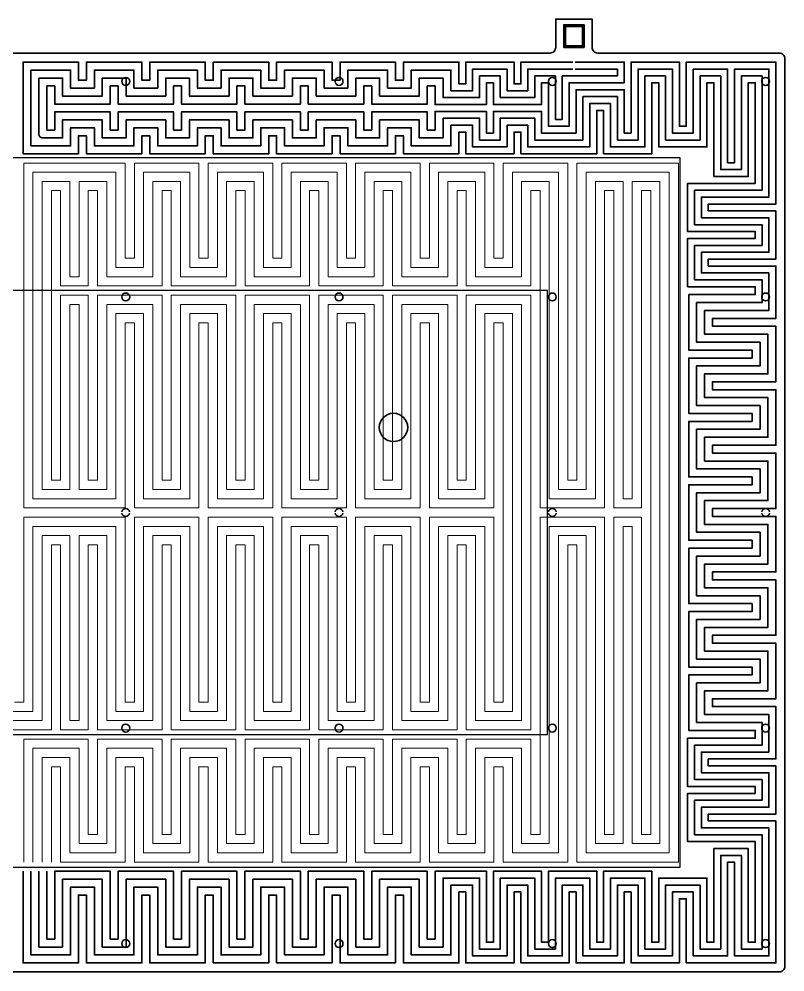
# Model space of a CAD drawing. Header units: millimetres. Extents: x -5937 to 68925, y -3068 to 5300.
# Drawn here: x 58740 to 59415, y 2880 to 3720 of the extents above; entities that cross this region are included whole.
import ezdxf

# ---------------------------------------------------------------- set-up
doc = ezdxf.new("R2010")
doc.units = ezdxf.units.MM
doc.header["$LTSCALE"] = 7
doc.layers.add('参照', color=6, linetype='Continuous', lineweight=9)
doc.layers.add('发热分区', color=20, linetype='Continuous')

msp = doc.modelspace()

# ---------------------------------------------------------------- linework, layer by layer
at = {"color": 7, "linetype": 'Continuous', "lineweight": 35}
for points in [[(58267.423, 3694.573), (58267.423, 3719.573), (58251.423, 3719.573), (58235.423, 3719.573), (58235.423, 3694.573, -0.4142136), (58230.423, 3689.573), (58070.423, 3689.573, 0.4142136), (58065.423, 3684.573), (58065.423, 2884.573, 0.4142136), (58070.423, 2879.573), (59410.423, 2879.573, 0.4142136), (59415.423, 2884.573), (59415.423, 3684.573, 0.4142136), (59410.423, 3689.573), (59250.423, 3689.573, -0.4142136), (59245.423, 3694.573), (59245.423, 3719.573), (59229.423, 3719.573), (59213.423, 3719.573), (59213.423, 3694.573)], [(58267.423, 3694.573, 0.4142136), (58272.423, 3689.573), (59208.423, 3689.573, 0.4142136), (59213.423, 3694.573)], [(58837.887, 3285.073, 0.8660254), (58830.959, 3285.073)], [(59025.887, 3285.073, 0.8660254), (59018.959, 3285.073)], [(59213.887, 3285.073, 0.8660254), (59206.959, 3285.073)], [(59401.887, 3285.073, 0.8660254), (59394.959, 3285.073)], [(58830.959, 3284.073, 0.8660254), (58837.887, 3284.073)], [(59018.959, 3284.073, 0.8660254), (59025.887, 3284.073)], [(59206.959, 3284.073, 0.8660254), (59213.887, 3284.073)], [(59394.959, 3284.073, 0.8660254), (59401.887, 3284.073)]]:
    msp.add_lwpolyline(points, format="xyb", dxfattribs=at)
for points in [[(59236.923, 3696.073), (59238.423, 3694.573), (59220.423, 3694.573), (59221.923, 3696.073), (59236.923, 3696.073), (59236.923, 3713.073), (59238.423, 3714.573), (59220.423, 3714.573), (59221.923, 3713.073), (59236.923, 3713.073)], [(59220.423, 3694.573), (59220.423, 3714.573)], [(59221.923, 3713.073), (59221.923, 3696.073)], [(59238.423, 3714.573), (59238.423, 3694.573)]]:
    msp.add_lwpolyline(points, dxfattribs=at)
for centre, radius in [((58834.423, 3664.573), 3.5), ((59022.423, 3664.573), 3.5), ((59210.423, 3664.573), 3.5), ((59398.423, 3664.573), 3.5), ((58834.423, 3474.573), 3.5), ((59022.423, 3474.573), 3.5), ((59210.423, 3474.573), 3.5), ((59398.423, 3474.573), 3.5), ((59070.423, 3359.573), 12.5), ((58834.423, 3094.573), 3.5), ((59022.423, 3094.573), 3.5), ((59210.423, 3094.573), 3.5), ((59398.423, 3094.573), 3.5), ((58834.423, 2904.573), 3.5), ((59022.423, 2904.573), 3.5), ((59210.423, 2904.573), 3.5), ((59398.423, 2904.573), 3.5)]:
    msp.add_circle(centre, radius, dxfattribs=at)
at = {"layer": '参照', "linetype": 'Continuous', "lineweight": 35}
for points in [[(59230.423, 3681.573), (59273.812, 3681.573), (59273.812, 3663.353), (59225.226, 3663.353), (59225.226, 3625.103), (59207.006, 3625.103), (59207.006, 3663.353), (59200.932, 3663.353), (59200.932, 3644.228), (59158.42, 3644.228), (59158.42, 3663.353), (59152.346, 3663.353), (59152.346, 3644.228), (59107.099, 3644.228), (59107.099, 3660.62), (59100.114, 3660.62), (59100.114, 3644.684), (59051.224, 3644.684), (59051.224, 3660.62), (59044.24, 3660.62), (59044.24, 3644.684), (58995.35, 3644.684), (58995.35, 3660.62), (58988.366, 3660.62), (58988.366, 3644.684), (58939.476, 3644.684), (58939.476, 3660.62), (58932.491, 3660.62), (58932.491, 3644.684), (58883.601, 3644.684), (58883.601, 3660.62), (58876.617, 3660.62), (58876.617, 3644.684), (58827.727, 3644.684), (58827.727, 3660.62), (58820.743, 3660.62), (58820.743, 3644.684), (58771.853, 3644.684), (58771.853, 3660.62), (58764.868, 3660.62), (58764.868, 3621.762), (58771.853, 3621.762), (58771.853, 3637.699), (58820.743, 3637.699), (58820.743, 3621.762), (58827.727, 3621.762), (58827.727, 3637.699), (58876.617, 3637.699), (58876.617, 3621.762), (58883.601, 3621.762), (58883.601, 3637.699), (58932.491, 3637.699), (58932.491, 3621.762), (58939.476, 3621.762), (58939.476, 3637.699), (58988.366, 3637.699), (58988.366, 3621.762), (58995.35, 3621.762), (58995.35, 3637.699), (59044.24, 3637.699), (59044.24, 3621.762), (59051.224, 3621.762), (59051.224, 3637.699), (59100.114, 3637.699), (59100.114, 3621.762), (59107.099, 3621.762), (59107.099, 3638.155), (59152.346, 3638.155), (59152.346, 3619.029), (59158.42, 3619.029), (59158.42, 3638.155), (59200.932, 3638.155), (59200.932, 3619.029), (59231.299, 3619.029), (59231.299, 3657.28), (59273.812, 3657.28), (59273.812, 3619.029), (59279.885, 3619.029), (59279.885, 3681.573), (59322.398, 3681.573), (59322.398, 3625.103), (59328.471, 3625.103), (59328.471, 3681.573), (59407.423, 3681.573), (59407.423, 3556.505), (59347.905, 3556.505), (59347.905, 3550.431), (59407.423, 3550.431), (59407.423, 3507.919), (59347.905, 3507.919), (59347.905, 3501.845), (59407.423, 3501.845), (59407.423, 3455.688), (59351.549, 3455.688), (59351.549, 3448.704), (59407.423, 3448.704), (59407.423, 3399.814), (59351.549, 3399.814), (59351.549, 3392.83), (59407.423, 3392.83), (59407.423, 3343.94), (59351.549, 3343.94), (59351.549, 3336.955), (59407.423, 3336.955), (59407.423, 3288.065), (59351.549, 3288.065), (59351.549, 3281.081), (59407.423, 3281.081), (59407.423, 3232.191), (59351.549, 3232.191), (59351.549, 3225.207), (59407.423, 3225.207), (59407.423, 3176.317), (59351.549, 3176.317), (59351.549, 3169.332), (59407.423, 3169.332), (59407.423, 3120.442), (59351.549, 3120.442), (59351.549, 3113.458), (59407.423, 3113.458), (59407.423, 3067.301), (59347.905, 3067.301), (59347.905, 3061.228), (59407.423, 3061.228), (59407.423, 3018.715), (59347.905, 3018.715), (59347.905, 3012.642), (59407.423, 3012.642), (59407.423, 2887.573), (59328.471, 2887.573), (59328.471, 2944.044), (59322.398, 2944.044), (59322.398, 2887.573), (59279.885, 2887.573), (59279.885, 2950.117), (59273.812, 2950.117), (59273.812, 2887.573), (59231.299, 2887.573), (59231.299, 2950.117), (59225.226, 2950.117), (59225.226, 2887.573), (59182.713, 2887.573), (59182.713, 2950.117), (59176.639, 2950.117), (59176.639, 2887.573), (59134.127, 2887.573), (59134.127, 2950.117), (59128.052, 2950.117), (59128.052, 2887.573), (59079.162, 2887.573), (59079.162, 2947.384), (59072.177, 2947.384), (59072.177, 2887.573), (59023.287, 2887.573), (59023.287, 2947.384), (59016.303, 2947.384), (59016.303, 2887.573), (58967.413, 2887.573), (58967.413, 2947.384), (58960.429, 2947.384), (58960.429, 2887.573), (58911.539, 2887.573), (58911.539, 2947.384), (58904.554, 2947.384), (58904.554, 2887.573), (58855.664, 2887.573), (58855.664, 2947.384), (58848.68, 2947.384), (58848.68, 2887.573), (58799.79, 2887.573), (58799.79, 2947.384), (58792.806, 2947.384), (58792.806, 2887.573), (58743.915, 2887.573), (58743.915, 2968.337)], [(58764.868, 2968.337), (58764.868, 2908.526), (58771.853, 2908.526), (58771.853, 2968.337), (58820.743, 2968.337), (58820.743, 2908.526), (58827.727, 2908.526), (58827.727, 2968.337), (58876.617, 2968.337), (58876.617, 2908.526), (58883.601, 2908.526), (58883.601, 2968.337), (58932.491, 2968.337), (58932.491, 2908.526), (58939.476, 2908.526), (58939.476, 2968.337), (58988.366, 2968.337), (58988.366, 2908.526), (58995.35, 2908.526), (58995.35, 2968.337), (59044.24, 2968.337), (59044.24, 2908.526), (59051.224, 2908.526), (59051.224, 2968.337), (59100.114, 2968.337), (59100.114, 2908.526), (59107.099, 2908.526), (59107.099, 2968.337), (59152.346, 2968.337), (59152.346, 2905.793), (59158.42, 2905.793), (59158.42, 2968.337), (59200.932, 2968.337), (59200.932, 2905.793), (59207.006, 2905.793), (59207.006, 2968.337), (59249.519, 2968.337), (59249.519, 2905.793), (59255.592, 2905.793), (59255.592, 2968.337), (59298.105, 2968.337), (59298.105, 2905.793), (59304.178, 2905.793), (59304.178, 2962.263), (59346.691, 2962.263), (59346.691, 2905.793), (59352.764, 2905.793), (59352.764, 2988.349), (59383.13, 2988.349), (59383.13, 2905.793), (59389.204, 2905.793), (59389.204, 2994.422), (59329.685, 2994.422), (59329.685, 3036.935), (59389.204, 3036.935), (59389.204, 3043.008), (59329.685, 3043.008), (59329.685, 3085.521), (59389.204, 3085.521), (59389.204, 3092.505), (59330.596, 3092.505), (59330.596, 3141.395), (59386.47, 3141.395), (59386.47, 3148.379), (59330.596, 3148.379), (59330.596, 3197.269), (59386.47, 3197.269), (59386.47, 3204.254), (59330.596, 3204.254), (59330.596, 3253.144), (59386.47, 3253.144), (59386.47, 3260.128), (59330.596, 3260.128), (59330.596, 3309.018), (59386.47, 3309.018), (59386.47, 3316.002), (59330.596, 3316.002), (59330.596, 3364.892), (59386.47, 3364.892), (59386.47, 3371.877), (59330.596, 3371.877), (59330.596, 3420.767), (59386.47, 3420.767), (59386.47, 3427.751), (59330.596, 3427.751), (59330.596, 3476.641), (59389.204, 3476.641), (59389.204, 3483.625), (59329.685, 3483.625), (59329.685, 3526.138), (59389.204, 3526.138), (59389.204, 3532.212), (59329.685, 3532.212), (59329.685, 3574.724), (59389.204, 3574.724), (59389.204, 3663.353), (59383.13, 3663.353), (59383.13, 3580.798), (59352.764, 3580.798), (59352.764, 3663.353), (59346.691, 3663.353), (59346.691, 3606.883), (59304.178, 3606.883), (59304.178, 3663.353), (59298.105, 3663.353), (59298.105, 3600.81), (59255.592, 3600.81), (59255.592, 3639.06), (59249.519, 3639.06), (59249.519, 3600.81), (59182.713, 3600.81), (59182.713, 3619.935), (59176.639, 3619.935), (59176.639, 3600.81), (59134.127, 3600.81), (59134.127, 3619.935), (59128.052, 3619.935), (59128.052, 3600.81), (59079.162, 3600.81), (59079.162, 3616.746), (59072.177, 3616.746), (59072.177, 3600.81), (59023.287, 3600.81), (59023.287, 3616.746), (59016.303, 3616.746), (59016.303, 3600.81), (58967.413, 3600.81), (58967.413, 3616.746), (58960.429, 3616.746), (58960.429, 3600.81), (58911.539, 3600.81), (58911.539, 3616.746), (58904.554, 3616.746), (58904.554, 3600.81), (58855.664, 3600.81), (58855.664, 3616.746), (58848.68, 3616.746), (58848.68, 3600.81), (58799.79, 3600.81), (58799.79, 3616.746), (58792.806, 3616.746), (58792.806, 3600.81), (58743.915, 3600.81), (58743.915, 3681.573), (58792.806, 3681.573), (58792.806, 3665.636), (58799.79, 3665.636), (58799.79, 3681.573), (58848.68, 3681.573), (58848.68, 3665.636), (58855.664, 3665.636), (58855.664, 3681.573), (58904.554, 3681.573), (58904.554, 3665.636), (58911.539, 3665.636), (58911.539, 3681.573), (58960.429, 3681.573), (58960.429, 3665.636), (58967.413, 3665.636), (58967.413, 3681.573), (59016.303, 3681.573), (59016.303, 3665.636), (59023.287, 3665.636), (59023.287, 3681.573), (59072.177, 3681.573), (59072.177, 3665.636), (59079.162, 3665.636), (59079.162, 3681.573), (59128.052, 3681.573), (59128.052, 3662.448), (59134.127, 3662.448), (59134.127, 3681.573), (59176.639, 3681.573), (59176.639, 3662.448), (59182.713, 3662.448), (59182.713, 3681.573), (59228.423, 3681.573)], [(59228.423, 3675.5), (59188.786, 3675.5), (59188.786, 3656.375), (59170.566, 3656.375), (59170.566, 3675.5), (59140.2, 3675.5), (59140.2, 3656.375), (59121.067, 3656.375), (59121.067, 3674.589), (59086.146, 3674.589), (59086.146, 3658.652), (59065.193, 3658.652), (59065.193, 3674.589), (59030.272, 3674.589), (59030.272, 3658.652), (59009.319, 3658.652), (59009.319, 3674.589), (58974.397, 3674.589), (58974.397, 3658.652), (58953.444, 3658.652), (58953.444, 3674.589), (58918.523, 3674.589), (58918.523, 3658.652), (58897.57, 3658.652), (58897.57, 3674.589), (58862.648, 3674.589), (58862.648, 3658.652), (58841.696, 3658.652), (58841.696, 3674.589), (58806.774, 3674.589), (58806.774, 3658.652), (58785.821, 3658.652), (58785.821, 3674.589), (58750.9, 3674.589), (58750.9, 3607.794), (58785.821, 3607.794), (58785.821, 3623.731), (58806.774, 3623.731), (58806.774, 3607.794), (58841.696, 3607.794), (58841.696, 3623.731), (58862.648, 3623.731), (58862.648, 3607.794), (58897.57, 3607.794), (58897.57, 3623.731), (58918.523, 3623.731), (58918.523, 3607.794), (58953.444, 3607.794), (58953.444, 3623.731), (58974.397, 3623.731), (58974.397, 3607.794), (59009.319, 3607.794), (59009.319, 3623.731), (59030.272, 3623.731), (59030.272, 3607.794), (59065.193, 3607.794), (59065.193, 3623.731), (59086.146, 3623.731), (59086.146, 3607.794), (59121.067, 3607.794), (59121.067, 3626.008), (59140.2, 3626.008), (59140.2, 3606.883), (59170.566, 3606.883), (59170.566, 3626.008), (59188.786, 3626.008), (59188.786, 3606.883), (59243.445, 3606.883), (59243.445, 3645.134), (59261.665, 3645.134), (59261.665, 3606.883), (59292.031, 3606.883), (59292.031, 3669.427), (59310.251, 3669.427), (59310.251, 3612.956), (59340.617, 3612.956), (59340.617, 3669.427), (59358.837, 3669.427), (59358.837, 3586.871), (59377.057, 3586.871), (59377.057, 3669.427), (59395.277, 3669.427), (59395.277, 3568.651), (59335.758, 3568.651), (59335.758, 3538.285), (59395.277, 3538.285), (59395.277, 3520.065), (59335.758, 3520.065), (59335.758, 3489.699), (59395.277, 3489.699), (59395.277, 3469.657), (59337.58, 3469.657), (59337.58, 3434.735), (59393.455, 3434.735), (59393.455, 3413.783), (59337.58, 3413.783), (59337.58, 3378.861), (59393.455, 3378.861), (59393.455, 3357.908), (59337.58, 3357.908), (59337.58, 3322.987), (59393.455, 3322.987), (59393.455, 3302.034), (59337.58, 3302.034), (59337.58, 3267.112), (59393.455, 3267.112), (59393.455, 3246.159), (59337.58, 3246.159), (59337.58, 3211.238), (59393.455, 3211.238), (59393.455, 3190.285), (59337.58, 3190.285), (59337.58, 3155.364), (59393.455, 3155.364), (59393.455, 3134.411), (59337.58, 3134.411), (59337.58, 3099.489), (59395.277, 3099.489), (59395.277, 3079.447), (59335.758, 3079.447), (59335.758, 3049.081), (59395.277, 3049.081), (59395.277, 3030.861), (59335.758, 3030.861), (59335.758, 3000.495), (59395.277, 3000.495), (59395.277, 2899.72), (59377.057, 2899.72), (59377.057, 2982.275), (59358.837, 2982.275), (59358.837, 2899.72), (59340.617, 2899.72), (59340.617, 2956.19), (59310.251, 2956.19), (59310.251, 2899.72), (59292.031, 2899.72), (59292.031, 2962.263), (59261.665, 2962.263), (59261.665, 2899.72), (59243.445, 2899.72), (59243.445, 2962.263), (59213.079, 2962.263), (59213.079, 2899.72), (59194.859, 2899.72), (59194.859, 2962.263), (59164.493, 2962.263), (59164.493, 2899.72), (59146.273, 2899.72), (59146.273, 2962.263), (59114.083, 2962.263), (59114.083, 2901.542), (59093.13, 2901.542), (59093.13, 2961.352), (59058.209, 2961.352), (59058.209, 2901.542), (59037.256, 2901.542), (59037.256, 2961.352), (59002.334, 2961.352), (59002.334, 2901.542), (58981.381, 2901.542), (58981.381, 2961.352), (58946.46, 2961.352), (58946.46, 2901.542), (58925.507, 2901.542), (58925.507, 2961.352), (58890.586, 2961.352), (58890.586, 2901.542), (58869.633, 2901.542), (58869.633, 2961.352), (58834.711, 2961.352), (58834.711, 2901.542), (58813.758, 2901.542), (58813.758, 2961.352), (58778.837, 2961.352), (58778.837, 2901.542), (58757.884, 2901.542), (58757.884, 2968.337)]]:
    msp.add_lwpolyline(points, dxfattribs=at)
msp.add_lwpolyline([(59230.423, 3675.5), (59267.738, 3675.5), (59267.738, 3669.427), (59219.152, 3669.427), (59219.152, 3631.176), (59213.079, 3631.176), (59213.079, 3669.427), (59194.859, 3669.427), (59194.859, 3650.301), (59164.493, 3650.301), (59164.493, 3669.427), (59146.273, 3669.427), (59146.273, 3650.301), (59114.083, 3650.301), (59114.083, 3667.605), (59093.13, 3667.605), (59093.13, 3651.668), (59058.209, 3651.668), (59058.209, 3667.605), (59037.256, 3667.605), (59037.256, 3651.668), (59002.334, 3651.668), (59002.334, 3667.605), (58981.381, 3667.605), (58981.381, 3651.668), (58946.46, 3651.668), (58946.46, 3667.605), (58925.507, 3667.605), (58925.507, 3651.668), (58890.586, 3651.668), (58890.586, 3667.605), (58869.633, 3667.605), (58869.633, 3651.668), (58834.711, 3651.668), (58834.711, 3667.605), (58813.758, 3667.605), (58813.758, 3651.668), (58778.837, 3651.668), (58778.837, 3667.605), (58757.884, 3667.605), (58757.884, 3618.078, 0.4142136), (58761.184, 3614.778), (58778.837, 3614.778), (58778.837, 3630.715), (58813.758, 3630.715), (58813.758, 3614.778), (58834.711, 3614.778), (58834.711, 3630.715), (58869.633, 3630.715), (58869.633, 3614.778), (58890.586, 3614.778), (58890.586, 3630.715), (58925.507, 3630.715), (58925.507, 3614.778), (58946.46, 3614.778), (58946.46, 3630.715), (58981.381, 3630.715), (58981.381, 3614.778), (59002.334, 3614.778), (59002.334, 3630.715), (59037.256, 3630.715), (59037.256, 3614.778), (59058.209, 3614.778), (59058.209, 3630.715), (59093.13, 3630.715), (59093.13, 3614.778), (59114.083, 3614.778), (59114.083, 3632.081), (59146.273, 3632.081), (59146.273, 3612.956), (59164.493, 3612.956), (59164.493, 3632.081), (59194.859, 3632.081), (59194.859, 3612.956), (59237.372, 3612.956), (59237.372, 3651.207), (59267.738, 3651.207), (59267.738, 3612.956), (59285.958, 3612.956), (59285.958, 3675.5), (59316.324, 3675.5), (59316.324, 3619.029), (59334.544, 3619.029), (59334.544, 3675.5), (59364.911, 3675.5), (59364.911, 3592.944), (59370.984, 3592.944), (59370.984, 3675.5), (59401.35, 3675.5), (59401.35, 3562.578), (59341.832, 3562.578), (59341.832, 3544.358), (59401.35, 3544.358), (59401.35, 3513.992), (59341.832, 3513.992), (59341.832, 3495.772), (59401.35, 3495.772), (59401.35, 3462.673), (59344.565, 3462.673), (59344.565, 3441.72), (59400.439, 3441.72), (59400.439, 3406.798), (59344.565, 3406.798), (59344.565, 3385.845), (59400.439, 3385.845), (59400.439, 3350.924), (59344.565, 3350.924), (59344.565, 3329.971), (59400.439, 3329.971), (59400.439, 3295.05), (59344.565, 3295.05), (59344.565, 3274.097), (59400.439, 3274.097), (59400.439, 3239.175), (59344.565, 3239.175), (59344.565, 3218.222), (59400.439, 3218.222), (59400.439, 3183.301), (59344.565, 3183.301), (59344.565, 3162.348), (59400.439, 3162.348), (59400.439, 3127.427), (59344.565, 3127.427), (59344.565, 3106.474), (59401.35, 3106.474), (59401.35, 3073.374), (59341.832, 3073.374), (59341.832, 3055.154), (59401.35, 3055.154), (59401.35, 3024.788), (59341.832, 3024.788), (59341.832, 3006.568), (59401.35, 3006.568), (59401.35, 2893.646), (59370.984, 2893.646), (59370.984, 2976.202), (59364.911, 2976.202), (59364.911, 2893.646), (59334.544, 2893.646), (59334.544, 2950.117), (59316.324, 2950.117), (59316.324, 2893.646), (59285.958, 2893.646), (59285.958, 2956.19), (59267.738, 2956.19), (59267.738, 2893.646), (59237.372, 2893.646), (59237.372, 2956.19), (59219.152, 2956.19), (59219.152, 2893.646), (59188.786, 2893.646), (59188.786, 2956.19), (59170.566, 2956.19), (59170.566, 2893.646), (59140.2, 2893.646), (59140.2, 2956.19), (59121.067, 2956.19), (59121.067, 2894.557), (59086.146, 2894.557), (59086.146, 2954.368), (59065.193, 2954.368), (59065.193, 2894.557), (59030.272, 2894.557), (59030.272, 2954.368), (59009.319, 2954.368), (59009.319, 2894.557), (58974.397, 2894.557), (58974.397, 2954.368), (58953.444, 2954.368), (58953.444, 2894.557), (58918.523, 2894.557), (58918.523, 2954.368), (58897.57, 2954.368), (58897.57, 2894.557), (58862.648, 2894.557), (58862.648, 2954.368), (58841.696, 2954.368), (58841.696, 2894.557), (58806.774, 2894.557), (58806.774, 2954.368), (58785.821, 2954.368), (58785.821, 2894.557), (58750.9, 2894.557), (58750.9, 2968.337)], format="xyb", dxfattribs=at)
at = {"layer": '参照', "color": 6}
for points in [[(58768.872, 2976.464), (58768.872, 3060.445), (58777, 3060.445), (58777, 2976.464), (58833.894, 2976.464), (58833.894, 3060.445), (58842.022, 3060.445), (58842.022, 2976.464), (58898.916, 2976.464), (58898.916, 3060.445), (58907.043, 3060.445), (58907.043, 2976.464), (58963.937, 2976.464), (58963.937, 3060.445), (58972.065, 3060.445), (58972.065, 2976.464), (59028.959, 2976.464), (59028.959, 3060.445), (59037.087, 3060.445), (59037.087, 2976.464), (59093.981, 2976.464), (59093.981, 3060.445), (59102.109, 3060.445), (59102.109, 2976.464), (59159.003, 2976.464), (59159.003, 3060.445), (59167.131, 3060.445), (59167.131, 2976.464), (59224.025, 2976.464), (59224.025, 3256.126), (59232.152, 3256.126), (59232.152, 2976.464), (59321.557, 2976.464), (59321.557, 3592.682), (59232.152, 3592.682), (59232.152, 3313.02), (59224.025, 3313.02), (59224.025, 3592.682), (59167.131, 3592.682), (59167.131, 3508.701), (59159.003, 3508.701), (59159.003, 3592.682), (59102.109, 3592.682), (59102.109, 3508.701), (59093.981, 3508.701), (59093.981, 3592.682), (59037.087, 3592.682), (59037.087, 3508.701), (59028.959, 3508.701), (59028.959, 3592.682), (58972.065, 3592.682), (58972.065, 3508.701), (58963.937, 3508.701), (58963.937, 3592.682), (58907.043, 3592.682), (58907.043, 3508.701), (58898.916, 3508.701), (58898.916, 3592.682), (58842.022, 3592.682), (58842.022, 3508.701), (58833.894, 3508.701), (58833.894, 3592.682), (58744.489, 3592.682), (58744.489, 3480.254), (58744.489, 3288.637), (58833.894, 3288.637), (58833.894, 3451.807), (58842.022, 3451.807), (58842.022, 3288.637), (58898.916, 3288.637), (58898.916, 3451.807), (58907.043, 3451.807), (58907.043, 3288.637), (58963.937, 3288.637), (58963.937, 3451.807), (58972.065, 3451.807), (58972.065, 3288.637), (59028.959, 3288.637), (59028.959, 3451.807), (59037.087, 3451.807), (59037.087, 3288.637), (59093.981, 3288.637), (59093.981, 3451.807), (59102.109, 3451.807), (59102.109, 3288.637), (59159.003, 3288.637), (59159.003, 3451.807), (59167.131, 3451.807), (59167.131, 3117.339), (59159.003, 3117.339), (59159.003, 3280.509), (59102.109, 3280.509), (59102.109, 3117.339), (59093.981, 3117.339), (59093.981, 3280.509), (59037.087, 3280.509), (59037.087, 3117.339), (59028.959, 3117.339), (59028.959, 3280.509), (58972.065, 3280.509), (58972.065, 3117.339), (58963.937, 3117.339), (58963.937, 3280.509), (58907.043, 3280.509), (58907.043, 3117.339), (58898.916, 3117.339), (58898.916, 3280.509), (58842.022, 3280.509), (58842.022, 3117.339), (58833.894, 3117.339), (58833.894, 3280.509), (58744.489, 3280.509), (58744.489, 3117.339), (58736.358, 3117.339)], [(58760.744, 2976.464), (58760.744, 3068.573), (58785.128, 3068.573), (58785.128, 2984.592), (58825.766, 2984.592), (58825.766, 3068.573), (58850.149, 3068.573), (58850.149, 2984.592), (58890.788, 2984.592), (58890.788, 3068.573), (58915.171, 3068.573), (58915.171, 2984.592), (58955.81, 2984.592), (58955.81, 3068.573), (58980.193, 3068.573), (58980.193, 2984.592), (59020.832, 2984.592), (59020.832, 3068.573), (59045.215, 3068.573), (59045.215, 2984.592), (59085.853, 2984.592), (59085.853, 3068.573), (59110.237, 3068.573), (59110.237, 2984.592), (59150.875, 2984.592), (59150.875, 3068.573), (59175.258, 3068.573), (59175.258, 2984.592), (59215.897, 2984.592), (59215.897, 3264.254), (59240.28, 3264.254), (59240.28, 2984.592), (59313.43, 2984.592), (59313.43, 3584.554), (59240.28, 3584.554), (59240.28, 3304.892), (59215.897, 3304.892), (59215.897, 3584.554), (59175.258, 3584.554), (59175.258, 3500.574), (59150.875, 3500.574), (59150.875, 3584.554), (59110.237, 3584.554), (59110.237, 3500.574), (59085.853, 3500.574), (59085.853, 3584.554), (59045.215, 3584.554), (59045.215, 3500.574), (59020.832, 3500.574), (59020.832, 3584.554), (58980.193, 3584.554), (58980.193, 3500.574), (58955.81, 3500.574), (58955.81, 3584.554), (58915.171, 3584.554), (58915.171, 3500.574), (58890.788, 3500.574), (58890.788, 3584.554), (58850.149, 3584.554), (58850.149, 3500.574), (58825.766, 3500.574), (58825.766, 3584.554), (58752.617, 3584.554), (58752.617, 3480.254), (58752.617, 3296.765), (58825.766, 3296.765), (58825.766, 3459.935), (58850.149, 3459.935), (58850.149, 3296.765), (58890.788, 3296.765), (58890.788, 3459.935), (58915.171, 3459.935), (58915.171, 3296.765), (58955.81, 3296.765), (58955.81, 3459.935), (58980.193, 3459.935), (58980.193, 3296.765), (59020.832, 3296.765), (59020.832, 3459.935), (59045.215, 3459.935), (59045.215, 3296.765), (59085.853, 3296.765), (59085.853, 3459.935), (59110.237, 3459.935), (59110.237, 3296.765), (59150.875, 3296.765), (59150.875, 3459.935), (59175.258, 3459.935), (59175.258, 3109.211), (59150.875, 3109.211), (59150.875, 3272.382), (59110.237, 3272.382), (59110.237, 3109.211), (59085.853, 3109.211), (59085.853, 3272.382), (59045.215, 3272.382), (59045.215, 3109.211), (59020.832, 3109.211), (59020.832, 3272.382), (58980.193, 3272.382), (58980.193, 3109.211), (58955.81, 3109.211), (58955.81, 3272.382), (58915.171, 3272.382), (58915.171, 3109.211), (58890.788, 3109.211), (58890.788, 3272.382), (58850.149, 3272.382), (58850.149, 3109.211), (58825.766, 3109.211), (58825.766, 3272.382), (58752.617, 3272.382), (58752.617, 3109.211), (58728.23, 3109.211)], [(58720.102, 3101.084), (58760.744, 3101.084), (58760.744, 3264.254), (58785.128, 3264.254), (58785.128, 3101.084), (58793.255, 3101.084), (58793.255, 3264.254), (58817.638, 3264.254), (58817.638, 3101.084), (58858.277, 3101.084), (58858.277, 3264.254), (58882.66, 3264.254), (58882.66, 3101.084), (58923.299, 3101.084), (58923.299, 3264.254), (58947.682, 3264.254), (58947.682, 3101.084), (58988.321, 3101.084), (58988.321, 3264.254), (59012.704, 3264.254), (59012.704, 3101.084), (59053.342, 3101.084), (59053.342, 3264.254), (59077.726, 3264.254), (59077.726, 3101.084), (59118.364, 3101.084), (59118.364, 3264.254), (59142.747, 3264.254), (59142.747, 3101.084), (59183.386, 3101.084), (59183.386, 3468.063), (59142.747, 3468.063), (59142.747, 3304.892), (59118.364, 3304.892), (59118.364, 3468.063), (59077.726, 3468.063), (59077.726, 3304.892), (59053.342, 3304.892), (59053.342, 3468.063), (59012.704, 3468.063), (59012.704, 3304.892), (58988.321, 3304.892), (58988.321, 3468.063), (58947.682, 3468.063), (58947.682, 3304.892), (58923.299, 3304.892), (58923.299, 3468.063), (58882.66, 3468.063), (58882.66, 3304.892), (58858.277, 3304.892), (58858.277, 3468.063), (58817.638, 3468.063), (58817.638, 3304.892), (58793.255, 3304.892), (58793.255, 3468.063), (58785.128, 3468.063), (58785.128, 3304.892), (58760.744, 3304.892), (58760.744, 3480.254), (58760.744, 3576.426), (58785.128, 3576.426), (58785.128, 3492.446), (58793.255, 3492.446), (58793.255, 3576.426), (58817.638, 3576.426), (58817.638, 3492.446), (58858.277, 3492.446), (58858.277, 3576.426), (58882.66, 3576.426), (58882.66, 3492.446), (58923.299, 3492.446), (58923.299, 3576.426), (58947.682, 3576.426), (58947.682, 3492.446), (58988.321, 3492.446), (58988.321, 3576.426), (59012.704, 3576.426), (59012.704, 3492.446), (59053.342, 3492.446), (59053.342, 3576.426), (59077.726, 3576.426), (59077.726, 3492.446), (59118.364, 3492.446), (59118.364, 3576.426), (59142.747, 3576.426), (59142.747, 3492.446), (59183.386, 3492.446), (59183.386, 3576.426), (59207.769, 3576.426), (59207.769, 3296.765), (59248.408, 3296.765), (59248.408, 3576.426), (59272.791, 3576.426), (59272.791, 3296.765), (59280.919, 3296.765), (59280.919, 3576.426), (59305.302, 3576.426), (59305.302, 2992.72), (59280.919, 2992.72), (59280.919, 3272.382), (59272.791, 3272.382), (59272.791, 2992.72), (59248.408, 2992.72), (59248.408, 3272.382), (59207.769, 3272.382), (59207.769, 2992.72), (59183.386, 2992.72), (59183.386, 3076.7), (59142.747, 3076.7), (59142.747, 2992.72), (59118.364, 2992.72), (59118.364, 3076.7), (59077.726, 3076.7), (59077.726, 2992.72), (59053.342, 2992.72), (59053.342, 3076.7), (59012.704, 3076.7), (59012.704, 2992.72), (58988.321, 2992.72), (58988.321, 3076.7), (58947.682, 3076.7), (58947.682, 2992.72), (58923.299, 2992.72), (58923.299, 3076.7), (58882.66, 3076.7), (58882.66, 2992.72), (58858.277, 2992.72), (58858.277, 3076.7), (58817.638, 3076.7), (58817.638, 2992.72), (58793.255, 2992.72), (58793.255, 3076.7), (58752.617, 3076.7), (58752.617, 2976.464)], [(58711.975, 3092.956), (58768.872, 3092.956), (58768.872, 3256.126), (58777, 3256.126), (58777, 3092.956), (58801.383, 3092.956), (58801.383, 3256.126), (58809.511, 3256.126), (58809.511, 3092.956), (58866.405, 3092.956), (58866.405, 3256.126), (58874.533, 3256.126), (58874.533, 3092.956), (58931.427, 3092.956), (58931.427, 3256.126), (58939.554, 3256.126), (58939.554, 3092.956), (58996.448, 3092.956), (58996.448, 3256.126), (59004.576, 3256.126), (59004.576, 3092.956), (59061.47, 3092.956), (59061.47, 3256.126), (59069.598, 3256.126), (59069.598, 3092.956), (59126.492, 3092.956), (59126.492, 3256.126), (59134.62, 3256.126), (59134.62, 3092.956), (59191.514, 3092.956), (59191.514, 3476.19), (59134.62, 3476.19), (59134.62, 3313.02), (59126.492, 3313.02), (59126.492, 3476.19), (59069.598, 3476.19), (59069.598, 3313.02), (59061.47, 3313.02), (59061.47, 3476.19), (59004.576, 3476.19), (59004.576, 3313.02), (58996.448, 3313.02), (58996.448, 3476.19), (58939.554, 3476.19), (58939.554, 3313.02), (58931.427, 3313.02), (58931.427, 3476.19), (58874.533, 3476.19), (58874.533, 3313.02), (58866.405, 3313.02), (58866.405, 3476.19), (58809.511, 3476.19), (58809.511, 3313.02), (58801.383, 3313.02), (58801.383, 3476.19), (58777, 3476.19), (58777, 3313.02), (58768.872, 3313.02), (58768.872, 3480.254), (58768.872, 3568.299), (58777, 3568.299), (58777, 3484.318), (58801.383, 3484.318), (58801.383, 3568.299), (58809.511, 3568.299), (58809.511, 3484.318), (58866.405, 3484.318), (58866.405, 3568.299), (58874.533, 3568.299), (58874.533, 3484.318), (58931.427, 3484.318), (58931.427, 3568.299), (58939.554, 3568.299), (58939.554, 3484.318), (58996.448, 3484.318), (58996.448, 3568.299), (59004.576, 3568.299), (59004.576, 3484.318), (59061.47, 3484.318), (59061.47, 3568.299), (59069.598, 3568.299), (59069.598, 3484.318), (59126.492, 3484.318), (59126.492, 3568.299), (59134.62, 3568.299), (59134.62, 3484.318), (59191.514, 3484.318), (59191.514, 3568.299), (59199.641, 3568.299), (59199.641, 3288.637), (59256.536, 3288.637), (59256.536, 3568.299), (59264.663, 3568.299), (59264.663, 3288.637), (59289.046, 3288.637), (59289.046, 3568.299), (59297.174, 3568.299), (59297.174, 3000.848), (59289.046, 3000.848), (59289.046, 3280.509), (59264.663, 3280.509), (59264.663, 3000.848), (59256.536, 3000.848), (59256.536, 3280.509), (59199.641, 3280.509), (59199.641, 3000.848), (59191.514, 3000.848), (59191.514, 3084.828), (59134.62, 3084.828), (59134.62, 3000.848), (59126.492, 3000.848), (59126.492, 3084.828), (59069.598, 3084.828), (59069.598, 3000.848), (59061.47, 3000.848), (59061.47, 3084.828), (59004.576, 3084.828), (59004.576, 3000.848), (58996.448, 3000.848), (58996.448, 3084.828), (58939.554, 3084.828), (58939.554, 3000.848), (58931.427, 3000.848), (58931.427, 3084.828), (58874.533, 3084.828), (58874.533, 3000.848), (58866.405, 3000.848), (58866.405, 3084.828), (58809.511, 3084.828), (58809.511, 3000.848), (58801.383, 3000.848), (58801.383, 3084.828), (58744.489, 3084.828), (58744.489, 2976.464)]]:
    msp.add_lwpolyline(points, dxfattribs=at)
at = {"layer": '发热分区'}
for points in [[(59323.168, 3597.317), (58157.679, 3597.317), (58157.679, 2971.829), (59323.168, 2971.829)], [(59206.104, 3088.892), (59206.104, 3480.254), (58274.742, 3480.254), (58274.742, 3088.892)]]:
    msp.add_lwpolyline(points, close=True, dxfattribs=at)

doc.saveas('drawing.dxf')
